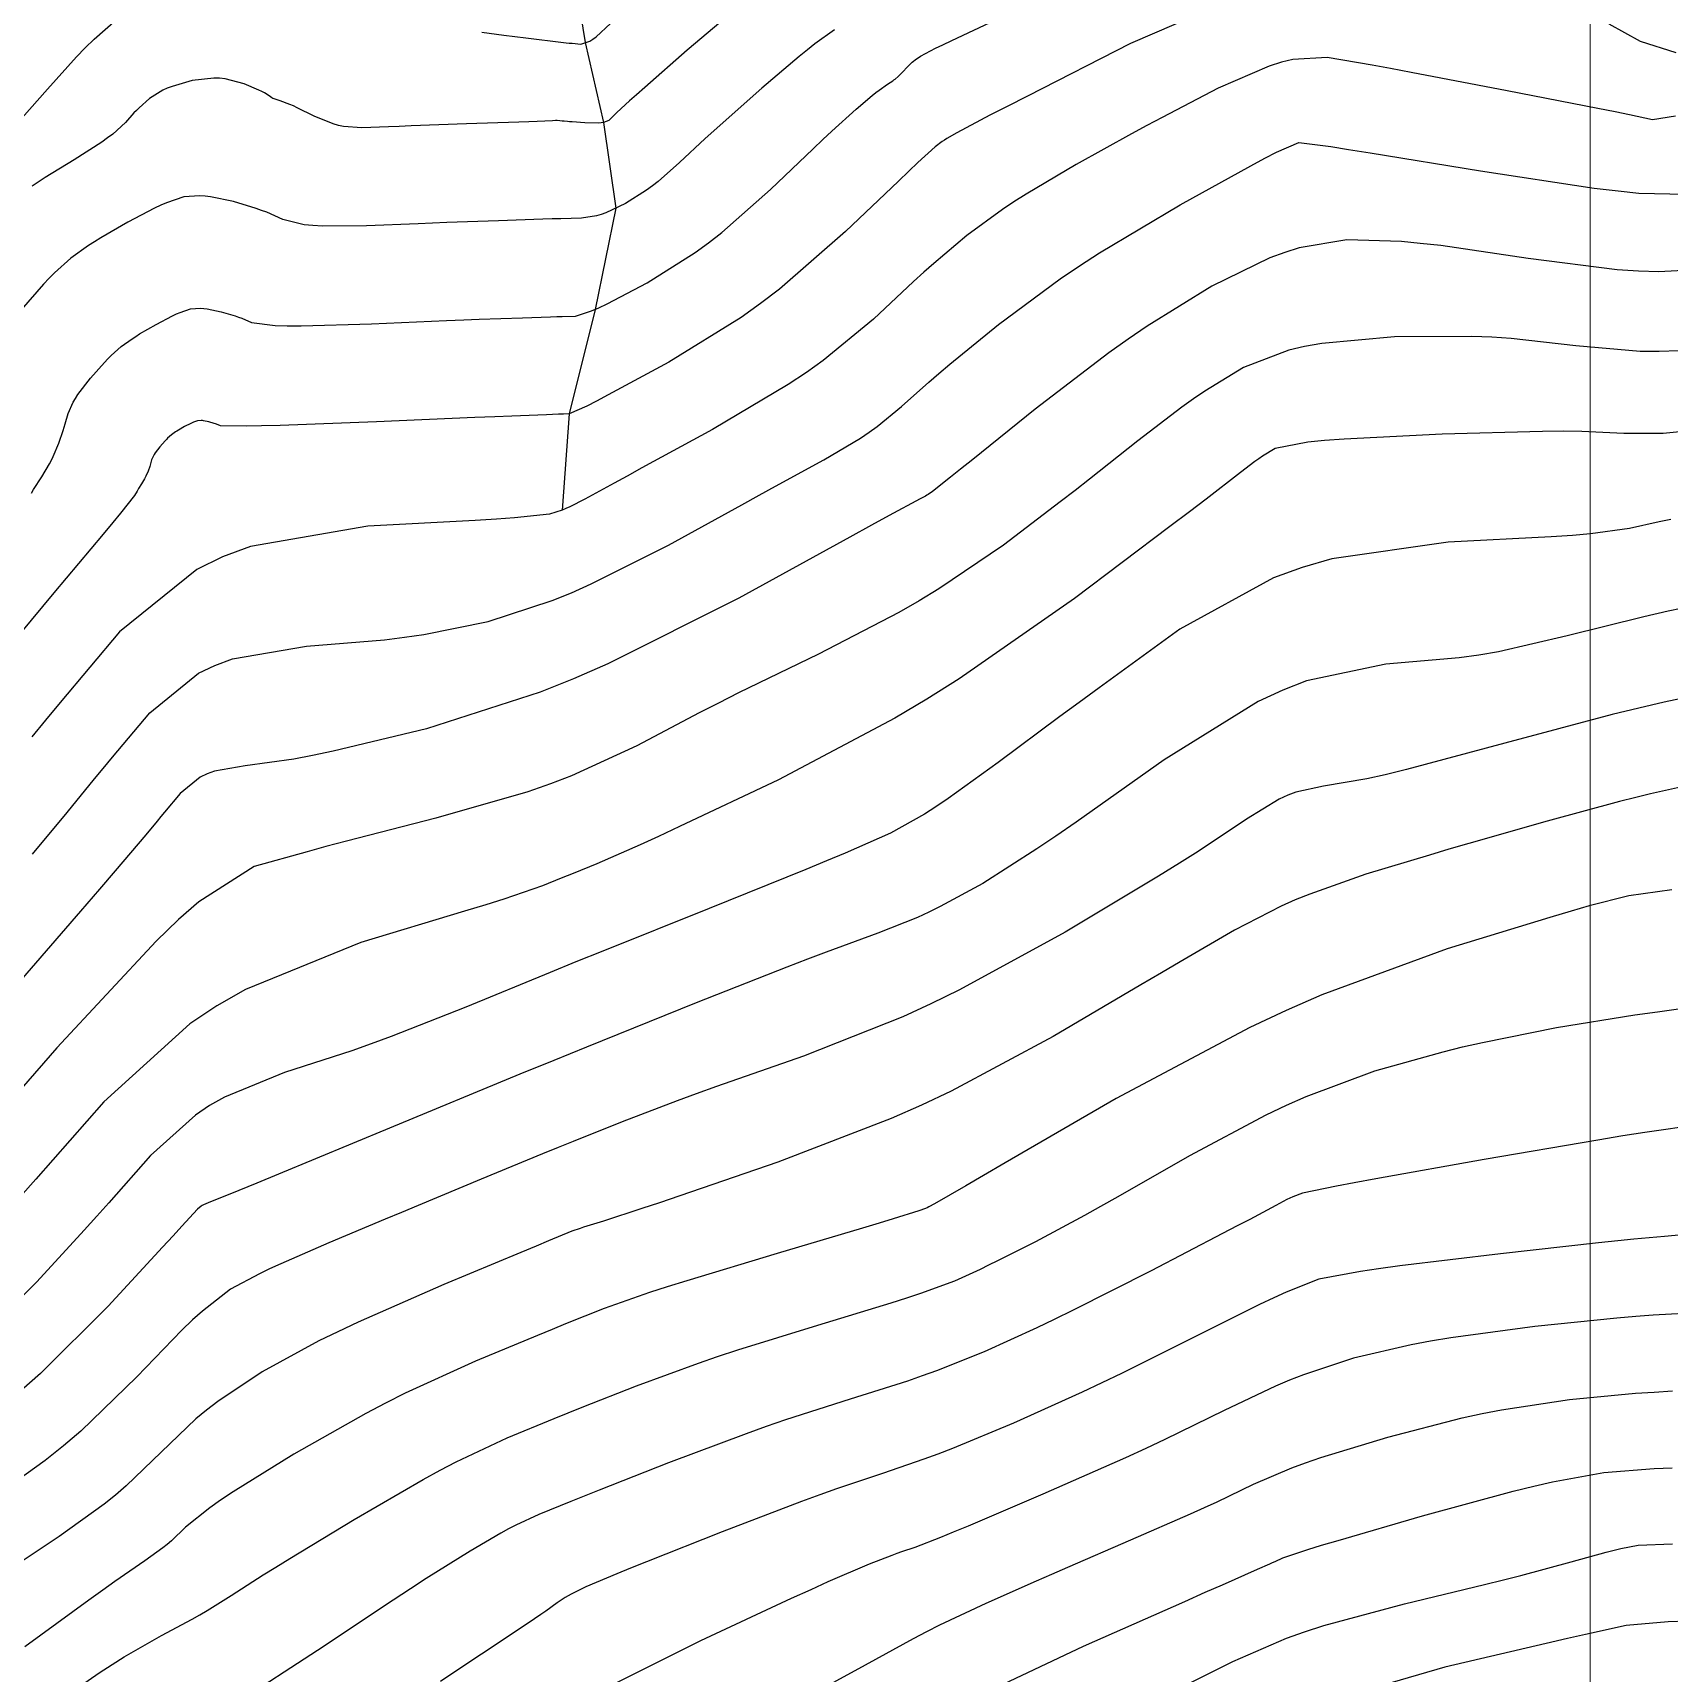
# Model space of a CAD drawing. Header units: metres. Extents: x 837117 to 838477, y 1189012 to 1191015.
# Drawn here: x 838190.7 to 838280.9, y 1189654.7 to 1189745.1 of the extents above; entities that cross this region are included whole.
import ezdxf

# ---------------------------------------------------------------- set-up
doc = ezdxf.new("R2010")
doc.units = ezdxf.units.M
doc.header["$LTSCALE"] = 0.3
doc.layers.add('COORD', color=7, linetype='Continuous', lineweight=20)
doc.layers.add('DRENAJE', color=5, linetype='Continuous', lineweight=25)
doc.layers.add('COTAS 10', color=1, linetype='Continuous')
doc.layers.add('COTAS INT', color=252, linetype='Continuous')

msp = doc.modelspace()

# ---------------------------------------------------------------- linework, layer by layer
at = {"layer": 'COORD'}
msp.add_line((838276.514, 1189013.872), (838276.514, 1191013.872), dxfattribs=at)
at = {"layer": 'COTAS 10'}
for points, elevation in [([(838229.307, 1189746.265), (838226.767, 1189744.115), (838224.428, 1189742.069), (838223.966, 1189741.662), (838223.584, 1189741.326), (838222.876, 1189740.688), (838222.699, 1189740.508), (838222.604, 1189740.413), (838222.442, 1189740.247), (838222.144, 1189740.13), (838222.013, 1189740.112), (838221.86, 1189740.102), (838221.129, 1189740.118), (838220.422, 1189740.166), (838220.284, 1189740.176), (838220.171, 1189740.184), (838219.973, 1189740.199), (838219.916, 1189740.206), (838219.892, 1189740.209), (838219.865, 1189740.212), (838219.74, 1189740.229), (838219.588, 1189740.241), (838219.544, 1189740.242), (838219.5, 1189740.242), (838219.333, 1189740.233), (838218.502, 1189740.195), (838218.04, 1189740.177), (838217.476, 1189740.156), (838214.597, 1189740.052), (838211.559, 1189739.943), (838210.895, 1189739.919), (838210.307, 1189739.897), (838208.823, 1189739.84), (838207.823, 1189739.914), (838207.541, 1189739.975), (838207.256, 1189740.054), (838206.209, 1189740.486), (838205.275, 1189740.947), (838205.063, 1189741.045), (838204.87, 1189741.129), (838204.338, 1189741.324), (838203.999, 1189741.432), (838203.927, 1189741.462), (838203.865, 1189741.492), (838203.721, 1189741.599), (838203.46, 1189741.766), (838203.325, 1189741.834), (838203.161, 1189741.91), (838202.341, 1189742.265), (838201.295, 1189742.544), (838200.989, 1189742.573), (838200.676, 1189742.582), (838199.486, 1189742.441), (838198.373, 1189742.121), (838198.109, 1189742.016), (838197.863, 1189741.906), (838197.135, 1189741.449), (838196.563, 1189740.943), (838196.417, 1189740.8), (838196.275, 1189740.657), (838195.808, 1189740.132), (838195.11, 1189739.495), (838194.823, 1189739.281), (838194.495, 1189739.051), (838192.975, 1189738.084), (838191.379, 1189737.095), (838191.004, 1189736.85), (838190.657, 1189736.618)], 1880), ([(838190.685, 1189699.822), (838192.589, 1189702.113), (838194.096, 1189703.962), (838194.576, 1189704.544), (838195.083, 1189705.155), (838197.143, 1189707.611), (838199.83, 1189709.788), (838200.732, 1189710.222), (838201.704, 1189710.584), (838205.787, 1189711.285), (838210.077, 1189711.63), (838211.18, 1189711.768), (838212.246, 1189711.924), (838215.787, 1189712.639), (838219.318, 1189713.793), (838220.378, 1189714.225), (838221.473, 1189714.706), (838225.724, 1189716.852), (838229.766, 1189719.073), (838230.729, 1189719.602), (838231.624, 1189720.093), (838234.294, 1189721.554), (838236.305, 1189722.744), (838236.785, 1189723.063), (838237.232, 1189723.379), (838238.57, 1189724.483), (838240.071, 1189725.833), (838240.622, 1189726.303), (838241.231, 1189726.815), (838243.918, 1189729.011), (838247.318, 1189731.522), (838248.377, 1189732.233), (838249.487, 1189732.949), (838253.918, 1189735.591), (838257.821, 1189737.752), (838258.598, 1189738.165), (838259.243, 1189738.499), (838260.474, 1189739.035), (838262.233, 1189738.804), (838263.211, 1189738.654), (838264.401, 1189738.465), (838270.474, 1189737.474), (838276.745, 1189736.523), (838278.061, 1189736.36), (838279.194, 1189736.242), (838281.769, 1189736.178)], 1890), ([(838282.248, 1189713.502), (838280.823, 1189713.2), (838279.477, 1189712.9), (838275.258, 1189711.842), (838271.465, 1189710.971), (838270.387, 1189710.789), (838269.296, 1189710.633), (838265.258, 1189710.282), (838260.88, 1189709.365), (838259.576, 1189708.851), (838258.232, 1189708.225), (838253.045, 1189705.025), (838248.198, 1189701.585), (838247.068, 1189700.807), (838246.03, 1189700.106), (838243.045, 1189698.204), (838240.707, 1189696.928), (838240.076, 1189696.621), (838239.453, 1189696.333), (838237.26, 1189695.463), (838234.421, 1189694.425), (838233.39, 1189694.032), (838232.252, 1189693.593), (838227.26, 1189691.626), (838221.209, 1189689.189), (838219.404, 1189688.454), (838217.544, 1189687.693), (838210.358, 1189684.724), (838204.23, 1189682.183), (838203.037, 1189681.691), (838202.062, 1189681.291), (838200.358, 1189680.61), (838200.099, 1189680.504), (838200.034, 1189680.467), (838199.973, 1189680.427), (838199.78, 1189680.252), (838198.921, 1189679.314), (838198.44, 1189678.793), (838197.854, 1189678.158), (838194.861, 1189674.919), (838191.122, 1189671.206), (838190.066, 1189670.272)], 1900), ([(838282.601, 1189684.917), (838279.534, 1189684.485), (838278.32, 1189684.293), (838276.948, 1189684.068), (838270.677, 1189682.993), (838264.702, 1189681.929), (838263.516, 1189681.712), (838262.533, 1189681.528), (838260.677, 1189681.144), (838260.127, 1189680.94), (838259.968, 1189680.87), (838259.806, 1189680.793), (838259.194, 1189680.467), (838257.757, 1189679.693), (838257.074, 1189679.335), (838256.267, 1189678.913), (838252.323, 1189676.871), (838248.024, 1189674.694), (838246.992, 1189674.188), (838246.03, 1189673.723), (838243.129, 1189672.396), (838240.505, 1189671.354), (838239.717, 1189671.07), (838238.902, 1189670.788), (838235.738, 1189669.786), (838232.175, 1189668.647), (838231.108, 1189668.278), (838230.006, 1189667.886), (838225.738, 1189666.279), (838221.906, 1189664.774), (838221.079, 1189664.447), (838220.353, 1189664.159), (838218.578, 1189663.44), (838217.32, 1189662.847), (838216.921, 1189662.638), (838216.5, 1189662.409), (838214.796, 1189661.422), (838212.383, 1189659.903), (838211.516, 1189659.34), (838210.561, 1189658.714), (838206.394, 1189655.937), (838201.918, 1189653.037)], 1910), ([(838253.777, 1189653.808), (838256.824, 1189655.337), (838259.79, 1189656.628), (838260.78, 1189656.975), (838261.844, 1189657.317), (838266.298, 1189658.513), (838270.705, 1189659.576), (838271.74, 1189659.835), (838272.695, 1189660.078), (838275.472, 1189660.826), (838277.41, 1189661.361), (838277.835, 1189661.469), (838278.212, 1189661.56), (838279.174, 1189661.746), (838281.066, 1189661.825)], 1920)]:
    msp.add_lwpolyline(points, dxfattribs=dict(at, elevation=elevation))
at = {"layer": 'COTAS INT'}
for points, elevation in [([(838257.426, 1189747.19), (838251.186, 1189744.477), (838245.519, 1189741.592), (838244.387, 1189741.012), (838243.443, 1189740.528), (838241.614, 1189739.572), (838241.071, 1189739.25), (838240.938, 1189739.166), (838240.813, 1189739.083), (838240.428, 1189738.801), (838239.467, 1189737.92), (838238.98, 1189737.46), (838238.397, 1189736.906), (838235.493, 1189734.124), (838231.852, 1189730.958), (838230.805, 1189730.161), (838229.74, 1189729.398), (838225.752, 1189726.933), (838222.415, 1189725.132), (838221.76, 1189724.788), (838221.223, 1189724.511), (838220.258, 1189724.072), (838219.943, 1189724.065), (838219.815, 1189724.062), (838219.67, 1189724.057), (838219.003, 1189724.035), (838217.091, 1189723.959), (838216.162, 1189723.921), (838215.059, 1189723.875), (838209.633, 1189723.649), (838204.326, 1189723.446), (838203.298, 1189723.415), (838202.461, 1189723.395), (838201.035, 1189723.414), (838200.83, 1189723.504), (838200.764, 1189723.529), (838200.694, 1189723.553), (838200.404, 1189723.64), (838200.115, 1189723.702), (838200.044, 1189723.71), (838199.978, 1189723.714), (838199.773, 1189723.699), (838199.556, 1189723.626), (838199.482, 1189723.594), (838199.402, 1189723.557), (838199.062, 1189723.379), (838198.721, 1189723.181), (838198.639, 1189723.131), (838198.564, 1189723.082), (838198.339, 1189722.923), (838198.128, 1189722.733), (838198.061, 1189722.665), (838197.991, 1189722.591), (838197.705, 1189722.266), (838197.446, 1189721.931), (838197.392, 1189721.849), (838197.346, 1189721.773), (838197.244, 1189721.538), (838197.183, 1189721.32), (838197.163, 1189721.255), (838197.141, 1189721.187), (838197.051, 1189720.924), (838196.936, 1189720.648), (838196.899, 1189720.572), (838196.859, 1189720.497), (838196.697, 1189720.227), (838196.528, 1189719.965), (838196.484, 1189719.894), (838196.442, 1189719.824), (838196.3, 1189719.579), (838195.54, 1189718.612), (838195.107, 1189718.087), (838194.578, 1189717.45), (838191.867, 1189714.22), (838188.617, 1189710.335)], 1886), ([(838190.104, 1189740.379), (838191.514, 1189741.968), (838193.108, 1189743.758), (838193.59, 1189744.247), (838194.089, 1189744.732), (838196.038, 1189746.459)], 1878), ([(838190.625, 1189719.718), (838190.741, 1189719.906), (838191.192, 1189720.605), (838191.625, 1189721.324), (838191.73, 1189721.525), (838191.829, 1189721.727), (838192.136, 1189722.464), (838192.376, 1189723.166), (838192.434, 1189723.347), (838192.488, 1189723.521), (838192.651, 1189724.101), (838192.923, 1189724.727), (838193.047, 1189724.931), (838193.19, 1189725.148), (838193.881, 1189726.043), (838194.642, 1189726.909), (838194.83, 1189727.108), (838195.009, 1189727.289), (838195.571, 1189727.795), (838196.17, 1189728.219), (838196.372, 1189728.348), (838196.588, 1189728.483), (838197.499, 1189729.012), (838198.404, 1189729.485), (838198.618, 1189729.585), (838198.816, 1189729.67), (838199.395, 1189729.865), (838199.941, 1189729.905), (838200.118, 1189729.893), (838200.306, 1189729.871), (838201.078, 1189729.708), (838201.85, 1189729.476), (838202.038, 1189729.411), (838202.214, 1189729.345), (838202.759, 1189729.105), (838204.059, 1189728.948), (838204.712, 1189728.935), (838205.491, 1189728.935), (838209.363, 1189729.046), (838213.498, 1189729.217), (838214.443, 1189729.255), (838215.302, 1189729.289), (838217.682, 1189729.379), (838219.234, 1189729.431), (838219.57, 1189729.441), (838219.867, 1189729.45), (838220.6, 1189729.465), (838221.492, 1189729.749), (838221.889, 1189729.926), (838222.35, 1189730.147), (838224.555, 1189731.302), (838227.195, 1189732.962), (838227.93, 1189733.501), (838228.667, 1189734.075), (838231.343, 1189736.433), (838233.704, 1189738.685), (838234.242, 1189739.191), (838234.73, 1189739.647), (838236.075, 1189740.867), (838236.959, 1189741.621), (838237.156, 1189741.781), (838237.333, 1189741.921), (838237.798, 1189742.254), (838238.089, 1189742.436), (838238.155, 1189742.482), (838238.215, 1189742.525), (838238.382, 1189742.664), (838238.536, 1189742.82), (838238.588, 1189742.874), (838238.644, 1189742.933), (838238.884, 1189743.185), (838239.158, 1189743.451), (838239.237, 1189743.519), (838239.316, 1189743.584), (838239.613, 1189743.795), (838240.435, 1189744.22), (838240.847, 1189744.419), (838241.338, 1189744.654), (838243.775, 1189745.796)], 1884), ([(838215.446, 1189745.118), (838216.659, 1189744.952), (838217.87, 1189744.793), (838218.171, 1189744.755), (838218.457, 1189744.719), (838219.363, 1189744.61), (838220.091, 1189744.531), (838220.264, 1189744.513), (838220.424, 1189744.498), (838220.9, 1189744.458), (838221.392, 1189744.614), (838221.563, 1189744.722), (838221.748, 1189744.858), (838222.543, 1189745.583)], 1878), ([(838281.266, 1189743.975), (838279.286, 1189744.599), (838277.567, 1189745.546)], 1886), ([(838234.882, 1189745.239), (838233.8, 1189744.466), (838233.39, 1189744.141), (838232.932, 1189743.767), (838230.877, 1189742.016), (838228.741, 1189740.132), (838228.232, 1189739.675), (838227.758, 1189739.246), (838226.344, 1189737.927), (838225.167, 1189736.89), (838224.843, 1189736.638), (838224.52, 1189736.401), (838223.359, 1189735.671), (838222.285, 1189735.162), (838222.017, 1189735.064), (838221.761, 1189734.986), (838220.942, 1189734.858), (838219.791, 1189734.834), (838219.326, 1189734.821), (838218.797, 1189734.805), (838216.361, 1189734.723), (838213.513, 1189734.619), (838212.724, 1189734.589), (838211.937, 1189734.558), (838209.093, 1189734.443), (838206.657, 1189734.424), (838206.127, 1189734.455), (838205.658, 1189734.501), (838204.484, 1189734.795), (838203.598, 1189735.186), (838203.311, 1189735.292), (838203.006, 1189735.398), (838201.752, 1189735.775), (838200.498, 1189736.041), (838200.192, 1189736.077), (838199.904, 1189736.096), (838199.016, 1189736.031), (838198.075, 1189735.714), (838197.754, 1189735.575), (838197.407, 1189735.413), (838195.936, 1189734.644), (838194.456, 1189733.785), (838194.104, 1189733.566), (838193.777, 1189733.356), (838192.804, 1189732.667), (838191.889, 1189731.844), (838191.599, 1189731.55), (838191.294, 1189731.227), (838190.057, 1189729.82)], 1882), ([(838281.225, 1189740.487), (838279.956, 1189740.281), (838278.68, 1189740.564), (838277.904, 1189740.721), (838276.944, 1189740.912), (838271.951, 1189741.884), (838266.663, 1189742.892), (838265.518, 1189743.105), (838264.511, 1189743.29), (838262.024, 1189743.721), (838260.14, 1189743.609), (838259.513, 1189743.452), (838258.84, 1189743.24), (838256.029, 1189742.017), (838252.937, 1189740.414), (838252.087, 1189739.961), (838251.239, 1189739.505), (838248.202, 1189737.827), (838245.44, 1189736.191), (838244.766, 1189735.761), (838244.133, 1189735.34), (838242.173, 1189733.906), (838240.349, 1189732.367), (838239.801, 1189731.881), (838239.234, 1189731.369), (838237.032, 1189729.304), (838234.257, 1189727.012), (838233.329, 1189726.357), (838232.332, 1189725.694), (838228.158, 1189723.225), (838224.266, 1189721.099), (838223.448, 1189720.651), (838222.741, 1189720.265), (838221.126, 1189719.381), (838220.29, 1189718.958), (838220.074, 1189718.864), (838219.866, 1189718.778), (838219.171, 1189718.551), (838217.243, 1189718.349), (838216.256, 1189718.28), (838215.074, 1189718.205), (838209.171, 1189717.885), (838202.701, 1189716.774), (838201.161, 1189716.2), (838199.73, 1189715.511), (838195.472, 1189712.062), (838192.208, 1189708.169), (838191.404, 1189707.201), (838190.643, 1189706.28)], 1888), ([(838283.661, 1189732.091), (838280.298, 1189731.896), (838279.192, 1189731.936), (838278.009, 1189732.017), (838273.105, 1189732.647), (838268.287, 1189733.349), (838267.158, 1189733.475), (838266.118, 1189733.572), (838263.105, 1189733.675), (838260.485, 1189733.228), (838259.692, 1189732.978), (838258.871, 1189732.674), (838255.663, 1189731.117), (838252.105, 1189728.913), (838251.063, 1189728.2), (838249.996, 1189727.443), (838245.937, 1189724.337), (838242.501, 1189721.574), (838241.827, 1189721.033), (838241.273, 1189720.589), (838240.274, 1189719.794), (838240.041, 1189719.636), (838239.97, 1189719.593), (838239.896, 1189719.55), (838239.607, 1189719.401), (838237.886, 1189718.473), (838236.91, 1189717.94), (838235.718, 1189717.287), (838229.607, 1189713.93), (838222.391, 1189710.308), (838220.502, 1189709.488), (838218.661, 1189708.746), (838212.403, 1189706.726), (838207.249, 1189705.498), (838206.104, 1189705.256), (838205.081, 1189705.056), (838202.403, 1189704.686), (838200.708, 1189704.395), (838200.304, 1189704.244), (838199.929, 1189704.064), (838198.814, 1189703.16), (838197.959, 1189702.14), (838197.748, 1189701.887), (838197.549, 1189701.645), (838196.923, 1189700.877), (838195.236, 1189698.895), (838194.367, 1189697.888), (838193.325, 1189696.682), (838188.109, 1189690.674)], 1892), ([(838281.402, 1189727.551), (838280.323, 1189727.512), (838279.273, 1189727.511), (838275.737, 1189727.82), (838272.172, 1189728.232), (838271.105, 1189728.297), (838270.004, 1189728.34), (838265.737, 1189728.315), (838261.726, 1189727.958), (838260.786, 1189727.791), (838259.92, 1189727.596), (838257.408, 1189726.643), (838255.282, 1189725.326), (838254.66, 1189724.9), (838254.022, 1189724.448), (838251.596, 1189722.592), (838248.926, 1189720.477), (838248.134, 1189719.861), (838247.319, 1189719.232), (838244.188, 1189716.853), (838240.629, 1189714.432), (838239.544, 1189713.777), (838238.417, 1189713.128), (838233.989, 1189710.842), (838229.591, 1189708.701), (838228.483, 1189708.145), (838227.423, 1189707.605), (838223.989, 1189705.784), (838220.388, 1189704.127), (838219.222, 1189703.69), (838217.983, 1189703.262), (838212.9, 1189701.795), (838207.984, 1189700.533), (838206.85, 1189700.234), (838205.815, 1189699.957), (838202.9, 1189699.141), (838199.85, 1189697.198), (838198.73, 1189696.211), (838197.49, 1189695.03), (838192.018, 1189689.141), (838186.842, 1189683.223)], 1894), ([(838281.454, 1189723.088), (838280.538, 1189723.005), (838278.368, 1189722.993), (838276.058, 1189723.116), (838275.053, 1189723.118), (838273.889, 1189723.108), (838268.368, 1189722.955), (838262.968, 1189722.688), (838261.88, 1189722.604), (838260.97, 1189722.517), (838259.154, 1189722.17), (838258.459, 1189721.74), (838258.256, 1189721.6), (838258.048, 1189721.453), (838257.255, 1189720.846), (838255.351, 1189719.38), (838254.441, 1189718.69), (838253.366, 1189717.876), (838248.102, 1189713.912), (838241.74, 1189709.477), (838239.973, 1189708.368), (838238.203, 1189707.309), (838231.79, 1189703.912), (838226.345, 1189701.339), (838225.185, 1189700.8), (838224.176, 1189700.336), (838221.79, 1189699.287), (838220.475, 1189698.759), (838220.142, 1189698.625), (838219.822, 1189698.495), (838218.779, 1189698.066), (838216.664, 1189697.347), (838215.668, 1189697.035), (838214.495, 1189696.673), (838208.779, 1189694.957), (838202.423, 1189692.371), (838200.846, 1189691.461), (838199.349, 1189690.468), (838194.605, 1189686.178), (838190.868, 1189681.92), (838190.006, 1189680.946)], 1896), ([(838280.975, 1189718.263), (838280.315, 1189718.128), (838278.694, 1189717.754), (838276.539, 1189717.464), (838275.541, 1189717.383), (838274.37, 1189717.302), (838268.694, 1189717.003), (838262.284, 1189716.085), (838260.65, 1189715.613), (838259.077, 1189715.046), (838253.905, 1189712.214), (838249.468, 1189708.991), (838248.358, 1189708.178), (838247.299, 1189707.399), (838243.905, 1189704.876), (838241.133, 1189702.879), (838240.467, 1189702.432), (838239.845, 1189702.032), (838237.963, 1189700.971), (838235.459, 1189699.873), (838234.444, 1189699.449), (838233.291, 1189698.974), (838227.963, 1189696.827), (838222.115, 1189694.482), (838220.633, 1189693.882), (838219.21, 1189693.304), (838214.568, 1189691.395), (838210.447, 1189689.765), (838209.353, 1189689.363), (838208.279, 1189688.982), (838204.568, 1189687.783), (838201.261, 1189686.438), (838200.44, 1189685.964), (838199.661, 1189685.447), (838197.193, 1189683.215), (838194.895, 1189680.617), (838194.223, 1189679.87), (838193.537, 1189679.11), (838190.929, 1189676.263), (838188.18, 1189673.533)], 1898), ([(838285.015, 1189709.124), (838280.602, 1189708.203), (838279.209, 1189707.872), (838277.741, 1189707.51), (838271.821, 1189705.93), (838266.391, 1189704.477), (838265.232, 1189704.194), (838264.222, 1189703.963), (838261.821, 1189703.562), (838260.305, 1189703.244), (838259.853, 1189703.066), (838259.387, 1189702.849), (838257.591, 1189701.741), (838254.91, 1189699.958), (838253.886, 1189699.316), (838252.741, 1189698.61), (838247.591, 1189695.523), (838241.763, 1189692.342), (838240.19, 1189691.577), (838238.636, 1189690.861), (838233.17, 1189688.693), (838228.382, 1189687.017), (838227.255, 1189686.612), (838226.213, 1189686.233), (838223.17, 1189685.076), (838220.47, 1189683.988), (838219.646, 1189683.652), (838218.788, 1189683.301), (838215.414, 1189681.907), (838211.941, 1189680.461), (838211.021, 1189680.077), (838210.118, 1189679.701), (838207.011, 1189678.403), (838204.362, 1189677.25), (838203.749, 1189676.965), (838203.188, 1189676.695), (838201.597, 1189675.844), (838200.043, 1189674.645), (838199.505, 1189674.155), (838198.921, 1189673.598), (838196.425, 1189671.016), (838193.341, 1189668.033), (838192.387, 1189667.223), (838191.389, 1189666.42), (838187.423, 1189663.575)], 1902), ([(838281.994, 1189703.628), (838279.843, 1189703.15), (838279.038, 1189702.949), (838278.144, 1189702.718), (838274.159, 1189701.634), (838269.843, 1189700.407), (838268.739, 1189700.086), (838267.674, 1189699.773), (838264.159, 1189698.709), (838261.069, 1189697.623), (838260.272, 1189697.295), (838259.501, 1189696.956), (838256.928, 1189695.637), (838253.931, 1189693.889), (838252.892, 1189693.28), (838251.763, 1189692.617), (838246.928, 1189689.77), (838241.3, 1189686.761), (838239.67, 1189685.995), (838238.009, 1189685.258), (838231.751, 1189682.842), (838226.348, 1189680.991), (838225.227, 1189680.61), (838224.267, 1189680.288), (838222.151, 1189679.6), (838221.239, 1189679.323), (838221.038, 1189679.26), (838220.86, 1189679.203), (838220.4, 1189679.043), (838219.127, 1189678.517), (838218.436, 1189678.229), (838217.597, 1189677.879), (838213.342, 1189676.101), (838208.636, 1189674.038), (838207.513, 1189673.509), (838206.468, 1189672.997), (838203.342, 1189671.301), (838200.895, 1189669.663), (838200.278, 1189669.187), (838199.687, 1189668.703), (838197.769, 1189666.875), (838195.844, 1189665.013), (838195.249, 1189664.508), (838194.626, 1189664.006), (838192.151, 1189662.231), (838189.563, 1189660.493)], 1904), ([(838281.029, 1189697.847), (838278.645, 1189697.529), (838276.467, 1189696.967), (838275.468, 1189696.679), (838274.298, 1189696.334), (838268.645, 1189694.607), (838261.727, 1189692.063), (838259.759, 1189691.202), (838257.769, 1189690.273), (838250.392, 1189686.354), (838244.281, 1189682.811), (838243.088, 1189682.119), (838242.112, 1189681.553), (838240.392, 1189680.553), (838240.074, 1189680.383), (838239.981, 1189680.339), (838239.887, 1189680.298), (838239.533, 1189680.161), (838238.111, 1189679.725), (838237.345, 1189679.495), (838236.416, 1189679.218), (838231.713, 1189677.82), (838226.747, 1189676.317), (838225.653, 1189675.972), (838224.68, 1189675.659), (838222.18, 1189674.788), (838220.054, 1189673.936), (838219.317, 1189673.635), (838218.516, 1189673.306), (838215.087, 1189671.881), (838211.213, 1189670.116), (838210.131, 1189669.573), (838209.045, 1189669.005), (838205.087, 1189666.759), (838201.747, 1189664.68), (838201.05, 1189664.219), (838200.452, 1189663.807), (838199.113, 1189662.733), (838198.348, 1189661.993), (838198.111, 1189661.792), (838197.863, 1189661.593), (838196.879, 1189660.887), (838195.224, 1189659.738), (838194.553, 1189659.259), (838193.79, 1189658.711), (838190.266, 1189656.151)], 1906), ([(838191.458, 1189652.696), (838194.362, 1189654.714), (838195.07, 1189655.177), (838195.737, 1189655.599), (838197.8, 1189656.778), (838199.477, 1189657.667), (838199.9, 1189657.906), (838200.306, 1189658.142), (838201.622, 1189658.969), (838203.394, 1189660.104), (838204.086, 1189660.534), (838204.866, 1189661.014), (838208.41, 1189663.168), (838212.205, 1189665.366), (838213.143, 1189665.874), (838214.032, 1189666.34), (838216.832, 1189667.66), (838219.435, 1189668.732), (838220.198, 1189669.041), (838220.98, 1189669.355), (838223.959, 1189670.533), (838227.379, 1189671.783), (838228.439, 1189672.142), (838229.547, 1189672.507), (838233.959, 1189673.873), (838237.996, 1189675.1), (838238.869, 1189675.379), (838239.635, 1189675.63), (838241.516, 1189676.315), (838242.922, 1189676.959), (838243.388, 1189677.184), (838243.888, 1189677.429), (838245.971, 1189678.484), (838248.672, 1189679.932), (838249.561, 1189680.425), (838250.512, 1189680.957), (838254.455, 1189683.214), (838258.662, 1189685.461), (838259.779, 1189685.987), (838260.875, 1189686.471), (838264.661, 1189687.876), (838268.416, 1189688.931), (838269.492, 1189689.195), (838270.584, 1189689.448), (838274.661, 1189690.261), (838278.988, 1189690.958), (838280.238, 1189691.137), (838281.51, 1189691.311)], 1908), ([(838281.794, 1189678.862), (838280.615, 1189678.762), (838278.936, 1189678.61), (838278.048, 1189678.517), (838276.976, 1189678.401), (838271.576, 1189677.8), (838266.029, 1189677.13), (838264.865, 1189676.972), (838263.861, 1189676.826), (838261.576, 1189676.394), (838259.777, 1189675.693), (838259.08, 1189675.376), (838258.295, 1189675.007), (838254.742, 1189673.229), (838250.703, 1189671.207), (838249.613, 1189670.684), (838248.535, 1189670.177), (838244.742, 1189668.476), (838241.375, 1189667.078), (838240.565, 1189666.762), (838239.808, 1189666.476), (838237.518, 1189665.7), (838234.981, 1189664.856), (838234.069, 1189664.528), (838233.067, 1189664.158), (838228.689, 1189662.482), (838224.512, 1189660.834), (838223.636, 1189660.483), (838222.882, 1189660.176), (838221.171, 1189659.449), (838220.373, 1189659.052), (838220.194, 1189658.954), (838220.033, 1189658.862), (838219.604, 1189658.573), (838218.974, 1189658.118), (838218.687, 1189657.921), (838218.351, 1189657.693), (838216.729, 1189656.613), (838214.122, 1189654.88), (838213.165, 1189654.241)], 1912), ([(838282.698, 1189674.564), (838279.998, 1189674.426), (838279.043, 1189674.35), (838277.999, 1189674.257), (838273.476, 1189673.786), (838268.834, 1189673.168), (838267.714, 1189672.983), (838266.665, 1189672.792), (838263.476, 1189672.05), (838260.728, 1189671.133), (838259.958, 1189670.831), (838259.184, 1189670.508), (838256.355, 1189669.171), (838253.085, 1189667.567), (838252.032, 1189667.077), (838250.916, 1189666.567), (838246.355, 1189664.556), (838242.245, 1189662.802), (838241.413, 1189662.454), (838240.714, 1189662.164), (838239.297, 1189661.614), (838238.579, 1189661.375), (838238.321, 1189661.282), (838238.037, 1189661.177), (838236.797, 1189660.703), (838234.515, 1189659.719), (838233.574, 1189659.293), (838232.499, 1189658.8), (838227.5, 1189656.468), (838222.387, 1189653.925)], 1914), ([(838233.434, 1189653.435), (838236.592, 1189655.149), (838239.236, 1189656.609), (838239.959, 1189656.985), (838240.678, 1189657.348), (838243.244, 1189658.558), (838246.011, 1189659.778), (838246.858, 1189660.148), (838247.739, 1189660.531), (838251.212, 1189662.032), (838254.498, 1189663.473), (838255.263, 1189663.819), (838255.963, 1189664.141), (838257.968, 1189665.113), (838260.072, 1189666.01), (838260.836, 1189666.285), (838261.678, 1189666.572), (838265.375, 1189667.706), (838269.47, 1189668.758), (838270.563, 1189668.994), (838271.638, 1189669.207), (838275.375, 1189669.773), (838279.021, 1189670.113), (838280.039, 1189670.183), (838281.061, 1189670.242)], 1916), ([(838241.799, 1189652.965), (838248.606, 1189656.174), (838254.176, 1189658.648), (838255.304, 1189659.148), (838256.253, 1189659.569), (838258.187, 1189660.419), (838258.865, 1189660.717), (838259.022, 1189660.788), (838259.167, 1189660.854), (838259.581, 1189661.055), (838260.96, 1189661.512), (838261.714, 1189661.74), (838262.629, 1189662.012), (838267.274, 1189663.361), (838272.274, 1189664.725), (838273.412, 1189665.006), (838274.442, 1189665.245), (838277.274, 1189665.759), (838280.044, 1189665.969), (838281.035, 1189666.016)], 1918), ([(838281.862, 1189657.562), (838280.819, 1189657.515), (838278.513, 1189657.314), (838276.271, 1189656.824), (838275.27, 1189656.595), (838274.103, 1189656.326), (838268.513, 1189655.016), (838262.006, 1189653.141)], 1922)]:
    msp.add_lwpolyline(points, dxfattribs=dict(at, elevation=elevation))
at = {"layer": 'DRENAJE'}
for p, q in [((838220.405, 1189749.067), (838221.146, 1189744.536)), ((838221.146, 1189744.536), (838222.144, 1189740.13)), ((838222.144, 1189740.13), (838222.822, 1189735.417)), ((838222.822, 1189735.417), (838221.691, 1189729.837)), ((838221.691, 1189729.837), (838220.258, 1189724.072)), ((838220.258, 1189724.072), (838219.866, 1189718.778))]:
    msp.add_line(p, q, dxfattribs=at)

doc.saveas('drawing.dxf')
